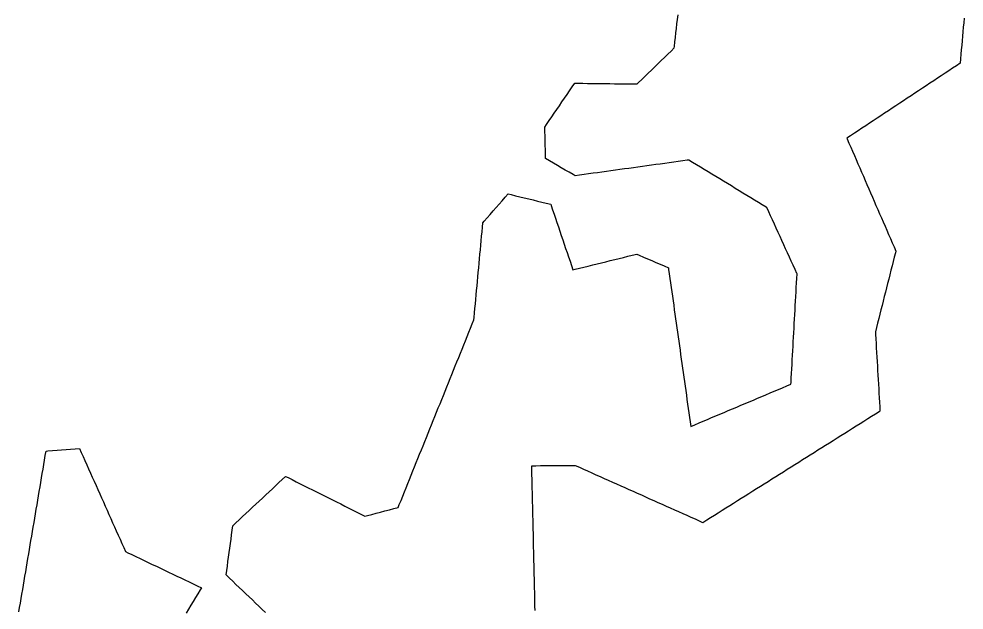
# Model space of a CAD drawing. Header units: millimetres. Extents: x 32 to 3054, y 42 to 5568.
# Drawn here: x 420.5 to 629.3, y 2175.3 to 2305.8 of the extents above; entities that cross this region are included whole.
import ezdxf

# ---------------------------------------------------------------- set-up
doc = ezdxf.new("R2010")
doc.units = ezdxf.units.MM
doc.layers.add('ALL_ISLANDS', color=7, linetype='Continuous')
doc.layers.add('OUTLINE_ISLAND_01', color=7, linetype='Continuous')

msp = doc.modelspace()

# ---------------------------------------------------------------- linework, layer by layer
at = {"layer": 'ALL_ISLANDS'}
for points in [[(474.9885, 2174.7919), (474.2643, 2175.4816), (473.5402, 2176.1713), (472.8161, 2176.8609), (472.092, 2177.5506), (471.3678, 2178.2402), (470.6437, 2178.9299), (469.9196, 2179.6196), (469.1954, 2180.3092), (468.4713, 2180.9989), (467.7472, 2181.6886), (467.0231, 2182.3782), (466.2989, 2183.0679), (466.4307, 2184.0333), (466.566, 2185.0241), (466.7013, 2186.0149), (466.8366, 2187.0057), (466.9719, 2187.9965), (467.1071, 2188.9873), (467.2424, 2189.9781), (467.3777, 2190.9689), (467.513, 2191.9597), (467.6483, 2192.9505), (467.7836, 2193.9413), (468.4684, 2194.5811), (469.1992, 2195.2637), (469.9299, 2195.9463), (470.6607, 2196.6289), (471.3915, 2197.3116), (472.1222, 2197.9942), (472.853, 2198.6768), (473.5838, 2199.3594), (474.3145, 2200.0421), (475.0453, 2200.7247), (475.7761, 2201.4073), (476.5068, 2202.09), (477.2376, 2202.7726), (477.9684, 2203.4552), (478.6991, 2204.1378), (479.4299, 2204.8205), (479.9718, 2204.5493), (480.8661, 2204.1018), (481.7604, 2203.6543), (482.6547, 2203.2068), (483.549, 2202.7593), (484.4433, 2202.3118), (485.3376, 2201.8643), (486.2318, 2201.4168), (487.1261, 2200.9693), (488.0204, 2200.5218), (488.9147, 2200.0743), (489.809, 2199.6268), (490.7033, 2199.1794), (491.5976, 2198.7319), (492.4919, 2198.2844), (493.3861, 2197.8369), (494.2804, 2197.3894), (495.1747, 2196.9419), (496.069, 2196.4944), (496.9633, 2196.0469), (497.5076, 2196.189), (498.4751, 2196.4416), (499.4427, 2196.6943), (500.4103, 2196.9469), (501.3778, 2197.1995), (502.3454, 2197.4521), (503.313, 2197.7048), (504.2805, 2197.9574), (504.5402, 2198.6003), (504.9148, 2199.5276), (505.2893, 2200.4548), (505.6639, 2201.382), (506.0384, 2202.3092), (506.4129, 2203.2364), (506.7875, 2204.1636), (507.162, 2205.0908), (507.5365, 2206.0181), (507.9111, 2206.9453), (508.2856, 2207.8725), (508.6601, 2208.7997), (509.0347, 2209.7269), (509.4092, 2210.6541), (509.7837, 2211.5813), (510.1583, 2212.5085), (510.5328, 2213.4358), (510.9073, 2214.363), (511.2819, 2215.2902), (511.6564, 2216.2174), (512.0309, 2217.1446), (512.4055, 2218.0718), (512.78, 2218.999), (513.1545, 2219.9263), (513.5291, 2220.8535), (513.9036, 2221.7807), (514.2781, 2222.7079), (514.6527, 2223.6351), (515.0272, 2224.5623), (515.4017, 2225.4895), (515.7763, 2226.4167), (516.1508, 2227.344), (516.5253, 2228.2712), (516.8999, 2229.1984), (517.2744, 2230.1256), (517.6489, 2231.0528), (518.0235, 2231.98), (518.398, 2232.9072), (518.7725, 2233.8344), (519.1471, 2234.7617), (519.5216, 2235.6889), (519.8961, 2236.6161), (520.2707, 2237.5433), (520.6452, 2238.4705), (521.0198, 2239.3977), (521.0661, 2239.8983), (521.1583, 2240.894), (521.2505, 2241.8897), (521.3428, 2242.8855), (521.435, 2243.8812), (521.5272, 2244.8769), (521.6194, 2245.8727), (521.7116, 2246.8684), (521.8039, 2247.8642), (521.8961, 2248.8599), (521.9883, 2249.8556), (522.0805, 2250.8514), (522.1727, 2251.8471), (522.265, 2252.8429), (522.3572, 2253.8386), (522.4494, 2254.8343), (522.5416, 2255.8301), (522.6338, 2256.8258), (522.7261, 2257.8216), (522.8183, 2258.8173), (522.9105, 2259.813), (523.0027, 2260.8088), (523.2972, 2261.1459), (523.955, 2261.8991), (524.6128, 2262.6522), (525.2707, 2263.4054), (525.9285, 2264.1586), (526.5863, 2264.9117), (527.2442, 2265.6649), (527.902, 2266.4181), (528.5598, 2267.1712), (529.2291, 2267.0089), (530.2009, 2266.7732), (531.1728, 2266.5375), (532.1446, 2266.3019), (533.1164, 2266.0662), (534.0883, 2265.8305), (535.0601, 2265.5948), (536.0319, 2265.3591), (537.0037, 2265.1234), (537.9756, 2264.8877), (538.0656, 2264.622), (538.3866, 2263.6749), (538.7075, 2262.7278), (539.0284, 2261.7807), (539.3494, 2260.8336), (539.6703, 2259.8865), (539.9913, 2258.9394), (540.3122, 2257.9923), (540.6332, 2257.0452), (540.9541, 2256.0981), (541.275, 2255.151), (541.596, 2254.2039), (541.9169, 2253.2568), (542.2379, 2252.3097), (542.5588, 2251.3626), (542.8798, 2250.4155), (543.3601, 2250.5337), (544.3312, 2250.7726), (545.3022, 2251.0116), (546.2733, 2251.2505), (547.2443, 2251.4894), (548.2154, 2251.7283), (549.1864, 2251.9672), (550.1574, 2252.2061), (551.1285, 2252.445), (552.0995, 2252.6839), (553.0706, 2252.9229), (554.0416, 2253.1618), (555.0126, 2253.4007), (555.9837, 2253.6396), (556.9547, 2253.8785), (557.5283, 2253.6313), (558.4467, 2253.2355), (559.3651, 2252.8398), (560.2834, 2252.444), (561.2018, 2252.0482), (562.1201, 2251.6525), (563.0385, 2251.2567), (563.9568, 2250.861), (564.0076, 2250.5016), (564.1476, 2249.5114), (564.2876, 2248.5213), (564.4277, 2247.5311), (564.5677, 2246.541), (564.7077, 2245.5508), (564.8477, 2244.5607), (564.9877, 2243.5705), (565.1277, 2242.5804), (565.2677, 2241.5902), (565.4077, 2240.6001), (565.5478, 2239.6099), (565.6878, 2238.6198), (565.8278, 2237.6296), (565.9678, 2236.6395), (566.1078, 2235.6493), (566.2478, 2234.6592), (566.3878, 2233.669), (566.5278, 2232.6789), (566.6679, 2231.6887), (566.8079, 2230.6986), (566.9479, 2229.7084), (567.0879, 2228.7183), (567.2279, 2227.7281), (567.3679, 2226.738), (567.5079, 2225.7478), (567.6479, 2224.7577), (567.788, 2223.7675), (567.928, 2222.7774), (568.068, 2221.7872), (568.208, 2220.7971), (568.348, 2219.8069), (568.488, 2218.8168), (568.628, 2217.8266), (568.768, 2216.8365), (568.9081, 2215.8463), (569.8229, 2216.2323), (570.7443, 2216.6211), (571.6656, 2217.0098), (572.587, 2217.3985), (573.5084, 2217.7872), (574.4297, 2218.1759), (575.3511, 2218.5647), (576.2724, 2218.9534), (577.1938, 2219.3421), (578.1151, 2219.7308), (579.0365, 2220.1195), (579.9578, 2220.5083), (580.8792, 2220.897), (581.8006, 2221.2857), (582.7219, 2221.6744), (583.6433, 2222.0631), (584.5646, 2222.4519), (585.486, 2222.8406), (586.4073, 2223.2293), (587.3287, 2223.618), (588.25, 2224.0067), (589.1714, 2224.3955), (590.0928, 2224.7842), (591.0141, 2225.1729), (591.0353, 2225.5529), (591.0911, 2226.5514), (591.1468, 2227.5498), (591.2025, 2228.5483), (591.2583, 2229.5467), (591.314, 2230.5452), (591.3697, 2231.5436), (591.4255, 2232.5421), (591.4812, 2233.5405), (591.5369, 2234.5389), (591.5927, 2235.5374), (591.6484, 2236.5358), (591.7041, 2237.5343), (591.7599, 2238.5327), (591.8156, 2239.5312), (591.8714, 2240.5296), (591.9271, 2241.5281), (591.9828, 2242.5265), (592.0386, 2243.525), (592.0943, 2244.5234), (592.15, 2245.5218), (592.2058, 2246.5203), (592.2615, 2247.5187), (592.3172, 2248.5172), (592.373, 2249.5156), (592.3426, 2249.5823), (591.928, 2250.4923), (591.5134, 2251.4023), (591.0988, 2252.3123), (590.6842, 2253.2223), (590.2696, 2254.1323), (589.855, 2255.0423), (589.4404, 2255.9523), (589.0258, 2256.8623), (588.6111, 2257.7723), (588.1965, 2258.6823), (587.7819, 2259.5923), (587.3673, 2260.5023), (586.9527, 2261.4123), (586.5381, 2262.3223), (586.1235, 2263.2323), (585.7089, 2264.1423), (585.5529, 2264.237), (584.6984, 2264.7564), (583.8438, 2265.2757), (582.9892, 2265.795), (582.1346, 2266.3144), (581.2801, 2266.8337), (580.4255, 2267.3531), (579.5709, 2267.8724), (578.7164, 2268.3917), (577.8618, 2268.9111), (577.0072, 2269.4304), (576.1527, 2269.9497), (575.2981, 2270.4691), (574.4435, 2270.9884), (573.589, 2271.5078), (572.7344, 2272.0271), (571.8798, 2272.5464), (571.0252, 2273.0658), (570.1707, 2273.5851), (569.3161, 2274.1044), (568.4615, 2274.6238), (568.1204, 2274.5768), (567.1298, 2274.4404), (566.1391, 2274.3041), (565.1484, 2274.1677), (564.1578, 2274.0313), (563.1671, 2273.8949), (562.1765, 2273.7585), (561.1858, 2273.6221), (560.1952, 2273.4857), (559.2045, 2273.3493), (558.2139, 2273.213), (557.2232, 2273.0766), (556.2325, 2272.9402), (555.2419, 2272.8038), (554.2512, 2272.6674), (553.2606, 2272.531), (552.2699, 2272.3946), (551.2793, 2272.2583), (550.2886, 2272.1219), (549.298, 2271.9855), (548.3073, 2271.8491), (547.3166, 2271.7127), (546.326, 2271.5763), (545.3353, 2271.4399), (544.3447, 2271.3036), (543.354, 2271.1672), (542.9085, 2271.4263), (542.0441, 2271.9292), (541.1798, 2272.4321), (540.3154, 2272.9349), (539.451, 2273.4378), (538.5867, 2273.9406), (537.7223, 2274.4435), (536.8579, 2274.9464), (536.8315, 2275.9103), (536.804, 2276.9099), (536.7766, 2277.9095), (536.7491, 2278.9092), (536.7217, 2279.9088), (536.6942, 2280.9084), (536.6668, 2281.908), (537.0727, 2282.504), (537.6356, 2283.3305), (538.1986, 2284.157), (538.7615, 2284.9835), (539.3244, 2285.81), (539.8874, 2286.6365), (540.4503, 2287.463), (541.0132, 2288.2895), (541.5762, 2289.116), (542.1391, 2289.9425), (542.7021, 2290.769), (543.265, 2291.5955), (544.0645, 2291.586), (545.0644, 2291.5742), (546.0643, 2291.5624), (547.0643, 2291.5505), (548.0642, 2291.5387), (549.0641, 2291.5269), (550.0641, 2291.515), (551.064, 2291.5032), (552.0639, 2291.4913), (553.0638, 2291.4795), (554.0638, 2291.4677), (555.0637, 2291.4558), (556.0636, 2291.444), (557.0636, 2291.4322), (557.3567, 2291.7165), (558.0747, 2292.4126), (558.7926, 2293.1087), (559.5105, 2293.8048), (560.2284, 2294.501), (560.9463, 2295.1971), (561.6642, 2295.8932), (562.3822, 2296.5894), (563.1001, 2297.2855), (563.818, 2297.9816), (564.5359, 2298.6777), (565.2538, 2299.3739), (565.2938, 2299.7255), (565.4066, 2300.7192), (565.5194, 2301.7128), (565.6322, 2302.7064), (565.745, 2303.7), (565.8578, 2304.6936), (565.9706, 2305.6872), (566.0834, 2306.6809)], [(629.2566, 2305.9505), (629.1682, 2304.9545), (629.0797, 2303.9584), (628.9913, 2302.9623), (628.9029, 2301.9662), (628.8145, 2300.9701), (628.7261, 2299.974), (628.6377, 2298.978), (628.5493, 2297.9819), (628.4609, 2296.9858), (628.3725, 2295.9897), (627.5629, 2295.4544), (626.7287, 2294.9028), (625.8946, 2294.3513), (625.0604, 2293.7998), (624.2263, 2293.2482), (623.3921, 2292.6967), (622.558, 2292.1451), (621.7238, 2291.5936), (620.8897, 2291.042), (620.0556, 2290.4905), (619.2214, 2289.939), (618.3873, 2289.3874), (617.5531, 2288.8359), (616.719, 2288.2843), (615.8848, 2287.7328), (615.0507, 2287.1812), (614.2165, 2286.6297), (613.3824, 2286.0781), (612.5482, 2285.5266), (611.7141, 2284.9751), (610.8799, 2284.4235), (610.0458, 2283.872), (609.2117, 2283.3204), (608.3775, 2282.7689), (607.5434, 2282.2173), (606.7092, 2281.6658), (605.8751, 2281.1143), (605.0409, 2280.5627), (604.2068, 2280.0112), (603.3726, 2279.4596), (603.4357, 2279.3142), (603.8336, 2278.3968), (604.2315, 2277.4793), (604.6294, 2276.5619), (605.0273, 2275.6445), (605.4252, 2274.7271), (605.8231, 2273.8096), (606.221, 2272.8922), (606.6189, 2271.9748), (607.0168, 2271.0573), (607.4147, 2270.1399), (607.8126, 2269.2225), (608.2105, 2268.305), (608.6084, 2267.3876), (609.0063, 2266.4702), (609.4042, 2265.5528), (609.8021, 2264.6353), (610.2, 2263.7179), (610.5979, 2262.8005), (610.9958, 2261.883), (611.3936, 2260.9656), (611.7915, 2260.0482), (612.1894, 2259.1307), (612.5873, 2258.2133), (612.9852, 2257.2959), (613.3831, 2256.3785), (613.781, 2255.461), (614.1789, 2254.5436), (614.0872, 2254.1822), (613.8413, 2253.2129), (613.5953, 2252.2437), (613.3493, 2251.2744), (613.1034, 2250.3051), (612.8574, 2249.3358), (612.6114, 2248.3666), (612.3655, 2247.3973), (612.1195, 2246.428), (611.8735, 2245.4587), (611.6276, 2244.4894), (611.3816, 2243.5202), (611.1356, 2242.5509), (610.8897, 2241.5816), (610.6437, 2240.6123), (610.3977, 2239.6431), (610.1518, 2238.6738), (609.9058, 2237.7045), (609.6598, 2236.7352), (609.6939, 2236.1526), (609.7522, 2235.1543), (609.8105, 2234.156), (609.8688, 2233.1577), (609.9271, 2232.1594), (609.9854, 2231.1611), (610.0437, 2230.1628), (610.102, 2229.1645), (610.1603, 2228.1662), (610.2187, 2227.1679), (610.277, 2226.1696), (610.3353, 2225.1713), (610.3936, 2224.173), (610.4519, 2223.1747), (610.5102, 2222.1764), (610.5685, 2221.1781), (610.6268, 2220.1798), (610.6851, 2219.1815), (610.5361, 2219.0878), (609.6895, 2218.5557), (608.8428, 2218.0235), (607.9962, 2217.4914), (607.1495, 2216.9592), (606.3029, 2216.4271), (605.4562, 2215.895), (604.6096, 2215.3628), (603.7629, 2214.8307), (602.9163, 2214.2985), (602.0696, 2213.7664), (601.223, 2213.2342), (600.3763, 2212.7021), (599.5297, 2212.1699), (598.683, 2211.6378), (597.8364, 2211.1056), (596.9897, 2210.5735), (596.143, 2210.0413), (595.2964, 2209.5092), (594.4497, 2208.977), (593.6031, 2208.4449), (592.7564, 2207.9127), (591.9098, 2207.3806), (591.0631, 2206.8484), (590.2165, 2206.3163), (589.3698, 2205.7841), (588.5232, 2205.252), (587.6765, 2204.7198), (586.8299, 2204.1877), (585.9832, 2203.6555), (585.1366, 2203.1234), (584.2899, 2202.5912), (583.4433, 2202.0591), (582.5966, 2201.5269), (581.75, 2200.9948), (580.9033, 2200.4626), (580.0567, 2199.9305), (579.21, 2199.3984), (578.3634, 2198.8662), (577.5167, 2198.3341), (576.6701, 2197.8019), (575.8234, 2197.2698), (574.9768, 2196.7376), (574.1301, 2196.2055), (573.2835, 2195.6733), (572.4368, 2195.1412), (571.5902, 2194.609), (570.8513, 2194.9387), (569.9381, 2195.3462), (569.0249, 2195.7537), (568.1116, 2196.1612), (567.1984, 2196.5687), (566.2852, 2196.9762), (565.372, 2197.3837), (564.4588, 2197.7912), (563.5456, 2198.1987), (562.6324, 2198.6062), (561.7192, 2199.0137), (560.806, 2199.4212), (559.8928, 2199.8287), (558.9796, 2200.2362), (558.0664, 2200.6437), (557.1532, 2201.0512), (556.24, 2201.4587), (555.3268, 2201.8662), (554.4136, 2202.2737), (553.5004, 2202.6812), (552.5871, 2203.0887), (551.6739, 2203.4962), (550.7607, 2203.9037), (549.8475, 2204.3112), (548.9343, 2204.7187), (548.0211, 2205.1262), (547.1079, 2205.5337), (546.1947, 2205.9412), (545.2815, 2206.3487), (544.3683, 2206.7562), (543.4551, 2207.1637), (542.7236, 2207.1593), (541.7236, 2207.1534), (540.7236, 2207.1474), (539.7237, 2207.1414), (538.7237, 2207.1355), (537.7237, 2207.1295), (536.7237, 2207.1235), (535.7237, 2207.1176), (534.7238, 2207.1116), (533.7238, 2207.1056), (533.7445, 2206.194), (533.7673, 2205.1942), (533.7901, 2204.1945), (533.8129, 2203.1947), (533.8357, 2202.195), (533.8584, 2201.1953), (533.8812, 2200.1955), (533.904, 2199.1958), (533.9268, 2198.196), (533.9495, 2197.1963), (533.9723, 2196.1966), (533.9951, 2195.1968), (534.0179, 2194.1971), (534.0407, 2193.1973), (534.0634, 2192.1976), (534.0862, 2191.1979), (534.109, 2190.1981), (534.1318, 2189.1984), (534.1545, 2188.1986), (534.1773, 2187.1989), (534.2001, 2186.1992), (534.2229, 2185.1994), (534.2457, 2184.1997), (534.2684, 2183.1999), (534.2912, 2182.2002), (534.314, 2181.2005), (534.3368, 2180.2007), (534.3595, 2179.201), (534.3823, 2178.2012), (534.4051, 2177.2015), (534.4279, 2176.2017), (534.4507, 2175.202)], [(420.5405, 2174.8991), (420.7072, 2175.8851), (420.874, 2176.8711), (421.0407, 2177.8571), (421.2074, 2178.8431), (421.3742, 2179.8291), (421.5409, 2180.8151), (421.7076, 2181.8011), (421.8744, 2182.7871), (422.0411, 2183.7731), (422.2078, 2184.7591), (422.3746, 2185.7451), (422.5413, 2186.7311), (422.708, 2187.7172), (422.8748, 2188.7032), (423.0415, 2189.6892), (423.2082, 2190.6752), (423.375, 2191.6612), (423.5417, 2192.6472), (423.7084, 2193.6332), (423.8752, 2194.6192), (424.0419, 2195.6052), (424.2086, 2196.5912), (424.3754, 2197.5772), (424.5421, 2198.5632), (424.7088, 2199.5492), (424.8756, 2200.5352), (425.0423, 2201.5212), (425.209, 2202.5072), (425.3757, 2203.4932), (425.5425, 2204.4792), (425.7092, 2205.4652), (425.8759, 2206.4512), (426.0427, 2207.4372), (426.2094, 2208.4232), (426.3761, 2209.4092), (426.5429, 2210.3952), (426.9604, 2210.4272), (427.9575, 2210.5035), (428.9546, 2210.5798), (429.9516, 2210.6561), (430.9487, 2210.7324), (431.9458, 2210.8088), (432.9429, 2210.8851), (433.94, 2210.9614), (434.3104, 2210.131), (434.7178, 2209.2177), (435.1251, 2208.3045), (435.5325, 2207.3912), (435.9399, 2206.4779), (436.3473, 2205.5647), (436.7546, 2204.6514), (437.162, 2203.7381), (437.5694, 2202.8249), (437.9768, 2201.9116), (438.3841, 2200.9984), (438.7915, 2200.0851), (439.1989, 2199.1718), (439.6062, 2198.2586), (440.0136, 2197.3453), (440.421, 2196.432), (440.8284, 2195.5188), (441.2357, 2194.6055), (441.6431, 2193.6923), (442.0505, 2192.779), (442.4579, 2191.8657), (442.8652, 2190.9525), (443.2726, 2190.0392), (443.68, 2189.1259), (444.0873, 2188.2127), (444.5712, 2187.9828), (445.4745, 2187.5536), (446.3777, 2187.1244), (447.2809, 2186.6953), (448.1841, 2186.2661), (449.0874, 2185.837), (449.9906, 2185.4078), (450.8938, 2184.9786), (451.7971, 2184.5495), (452.7003, 2184.1203), (453.6035, 2183.6911), (454.5067, 2183.262), (455.41, 2182.8328), (456.3132, 2182.4037), (457.2164, 2181.9745), (458.1196, 2181.5453), (459.0229, 2181.1162), (459.9261, 2180.687), (460.8293, 2180.2578), (460.5486, 2179.792), (460.0323, 2178.9356), (459.5161, 2178.0792), (458.9998, 2177.2227), (458.4836, 2176.3663), (457.9673, 2175.5098), (457.4511, 2174.6534)]]:
    msp.add_lwpolyline(points, dxfattribs=at)
at = {"layer": 'OUTLINE_ISLAND_01'}
for points in [[(474.9885, 2174.7919), (474.2643, 2175.4816), (473.5402, 2176.1713), (472.8161, 2176.8609), (472.092, 2177.5506), (471.3678, 2178.2402), (470.6437, 2178.9299), (469.9196, 2179.6196), (469.1954, 2180.3092), (468.4713, 2180.9989), (467.7472, 2181.6886), (467.0231, 2182.3782), (466.2989, 2183.0679), (466.4307, 2184.0333), (466.566, 2185.0241), (466.7013, 2186.0149), (466.8366, 2187.0057), (466.9719, 2187.9965), (467.1071, 2188.9873), (467.2424, 2189.9781), (467.3777, 2190.9689), (467.513, 2191.9597), (467.6483, 2192.9505), (467.7836, 2193.9413), (468.4684, 2194.5811), (469.1992, 2195.2637), (469.9299, 2195.9463), (470.6607, 2196.6289), (471.3915, 2197.3116), (472.1222, 2197.9942), (472.853, 2198.6768), (473.5838, 2199.3594), (474.3145, 2200.0421), (475.0453, 2200.7247), (475.7761, 2201.4073), (476.5068, 2202.09), (477.2376, 2202.7726), (477.9684, 2203.4552), (478.6991, 2204.1378), (479.4299, 2204.8205), (479.9718, 2204.5493), (480.8661, 2204.1018), (481.7604, 2203.6543), (482.6547, 2203.2068), (483.549, 2202.7593), (484.4433, 2202.3118), (485.3376, 2201.8643), (486.2318, 2201.4168), (487.1261, 2200.9693), (488.0204, 2200.5218), (488.9147, 2200.0743), (489.809, 2199.6268), (490.7033, 2199.1794), (491.5976, 2198.7319), (492.4919, 2198.2844), (493.3861, 2197.8369), (494.2804, 2197.3894), (495.1747, 2196.9419), (496.069, 2196.4944), (496.9633, 2196.0469), (497.5076, 2196.189), (498.4751, 2196.4416), (499.4427, 2196.6943), (500.4103, 2196.9469), (501.3778, 2197.1995), (502.3454, 2197.4521), (503.313, 2197.7048), (504.2805, 2197.9574), (504.5402, 2198.6003), (504.9148, 2199.5276), (505.2893, 2200.4548), (505.6639, 2201.382), (506.0384, 2202.3092), (506.4129, 2203.2364), (506.7875, 2204.1636), (507.162, 2205.0908), (507.5365, 2206.0181), (507.9111, 2206.9453), (508.2856, 2207.8725), (508.6601, 2208.7997), (509.0347, 2209.7269), (509.4092, 2210.6541), (509.7837, 2211.5813), (510.1583, 2212.5085), (510.5328, 2213.4358), (510.9073, 2214.363), (511.2819, 2215.2902), (511.6564, 2216.2174), (512.0309, 2217.1446), (512.4055, 2218.0718), (512.78, 2218.999), (513.1545, 2219.9263), (513.5291, 2220.8535), (513.9036, 2221.7807), (514.2781, 2222.7079), (514.6527, 2223.6351), (515.0272, 2224.5623), (515.4017, 2225.4895), (515.7763, 2226.4167), (516.1508, 2227.344), (516.5253, 2228.2712), (516.8999, 2229.1984), (517.2744, 2230.1256), (517.6489, 2231.0528), (518.0235, 2231.98), (518.398, 2232.9072), (518.7725, 2233.8344), (519.1471, 2234.7617), (519.5216, 2235.6889), (519.8961, 2236.6161), (520.2707, 2237.5433), (520.6452, 2238.4705), (521.0198, 2239.3977), (521.0661, 2239.8983), (521.1583, 2240.894), (521.2505, 2241.8897), (521.3428, 2242.8855), (521.435, 2243.8812), (521.5272, 2244.8769), (521.6194, 2245.8727), (521.7116, 2246.8684), (521.8039, 2247.8642), (521.8961, 2248.8599), (521.9883, 2249.8556), (522.0805, 2250.8514), (522.1727, 2251.8471), (522.265, 2252.8429), (522.3572, 2253.8386), (522.4494, 2254.8343), (522.5416, 2255.8301), (522.6338, 2256.8258), (522.7261, 2257.8216), (522.8183, 2258.8173), (522.9105, 2259.813), (523.0027, 2260.8088), (523.2972, 2261.1459), (523.955, 2261.8991), (524.6128, 2262.6522), (525.2707, 2263.4054), (525.9285, 2264.1586), (526.5863, 2264.9117), (527.2442, 2265.6649), (527.902, 2266.4181), (528.5598, 2267.1712), (529.2291, 2267.0089), (530.2009, 2266.7732), (531.1728, 2266.5375), (532.1446, 2266.3019), (533.1164, 2266.0662), (534.0883, 2265.8305), (535.0601, 2265.5948), (536.0319, 2265.3591), (537.0037, 2265.1234), (537.9756, 2264.8877), (538.0656, 2264.622), (538.3866, 2263.6749), (538.7075, 2262.7278), (539.0284, 2261.7807), (539.3494, 2260.8336), (539.6703, 2259.8865), (539.9913, 2258.9394), (540.3122, 2257.9923), (540.6332, 2257.0452), (540.9541, 2256.0981), (541.275, 2255.151), (541.596, 2254.2039), (541.9169, 2253.2568), (542.2379, 2252.3097), (542.5588, 2251.3626), (542.8798, 2250.4155), (543.3601, 2250.5337), (544.3312, 2250.7726), (545.3022, 2251.0116), (546.2733, 2251.2505), (547.2443, 2251.4894), (548.2154, 2251.7283), (549.1864, 2251.9672), (550.1574, 2252.2061), (551.1285, 2252.445), (552.0995, 2252.6839), (553.0706, 2252.9229), (554.0416, 2253.1618), (555.0126, 2253.4007), (555.9837, 2253.6396), (556.9547, 2253.8785), (557.5283, 2253.6313), (558.4467, 2253.2355), (559.3651, 2252.8398), (560.2834, 2252.444), (561.2018, 2252.0482), (562.1201, 2251.6525), (563.0385, 2251.2567), (563.9568, 2250.861), (564.0076, 2250.5016), (564.1476, 2249.5114), (564.2876, 2248.5213), (564.4277, 2247.5311), (564.5677, 2246.541), (564.7077, 2245.5508), (564.8477, 2244.5607), (564.9877, 2243.5705), (565.1277, 2242.5804), (565.2677, 2241.5902), (565.4077, 2240.6001), (565.5478, 2239.6099), (565.6878, 2238.6198), (565.8278, 2237.6296), (565.9678, 2236.6395), (566.1078, 2235.6493), (566.2478, 2234.6592), (566.3878, 2233.669), (566.5278, 2232.6789), (566.6679, 2231.6887), (566.8079, 2230.6986), (566.9479, 2229.7084), (567.0879, 2228.7183), (567.2279, 2227.7281), (567.3679, 2226.738), (567.5079, 2225.7478), (567.6479, 2224.7577), (567.788, 2223.7675), (567.928, 2222.7774), (568.068, 2221.7872), (568.208, 2220.7971), (568.348, 2219.8069), (568.488, 2218.8168), (568.628, 2217.8266), (568.768, 2216.8365), (568.9081, 2215.8463), (569.8229, 2216.2323), (570.7443, 2216.6211), (571.6656, 2217.0098), (572.587, 2217.3985), (573.5084, 2217.7872), (574.4297, 2218.1759), (575.3511, 2218.5647), (576.2724, 2218.9534), (577.1938, 2219.3421), (578.1151, 2219.7308), (579.0365, 2220.1195), (579.9578, 2220.5083), (580.8792, 2220.897), (581.8006, 2221.2857), (582.7219, 2221.6744), (583.6433, 2222.0631), (584.5646, 2222.4519), (585.486, 2222.8406), (586.4073, 2223.2293), (587.3287, 2223.618), (588.25, 2224.0067), (589.1714, 2224.3955), (590.0928, 2224.7842), (591.0141, 2225.1729), (591.0353, 2225.5529), (591.0911, 2226.5514), (591.1468, 2227.5498), (591.2025, 2228.5483), (591.2583, 2229.5467), (591.314, 2230.5452), (591.3697, 2231.5436), (591.4255, 2232.5421), (591.4812, 2233.5405), (591.5369, 2234.5389), (591.5927, 2235.5374), (591.6484, 2236.5358), (591.7041, 2237.5343), (591.7599, 2238.5327), (591.8156, 2239.5312), (591.8714, 2240.5296), (591.9271, 2241.5281), (591.9828, 2242.5265), (592.0386, 2243.525), (592.0943, 2244.5234), (592.15, 2245.5218), (592.2058, 2246.5203), (592.2615, 2247.5187), (592.3172, 2248.5172), (592.373, 2249.5156), (592.3426, 2249.5823), (591.928, 2250.4923), (591.5134, 2251.4023), (591.0988, 2252.3123), (590.6842, 2253.2223), (590.2696, 2254.1323), (589.855, 2255.0423), (589.4404, 2255.9523), (589.0258, 2256.8623), (588.6111, 2257.7723), (588.1965, 2258.6823), (587.7819, 2259.5923), (587.3673, 2260.5023), (586.9527, 2261.4123), (586.5381, 2262.3223), (586.1235, 2263.2323), (585.7089, 2264.1423), (585.5529, 2264.237), (584.6984, 2264.7564), (583.8438, 2265.2757), (582.9892, 2265.795), (582.1346, 2266.3144), (581.2801, 2266.8337), (580.4255, 2267.3531), (579.5709, 2267.8724), (578.7164, 2268.3917), (577.8618, 2268.9111), (577.0072, 2269.4304), (576.1527, 2269.9497), (575.2981, 2270.4691), (574.4435, 2270.9884), (573.589, 2271.5078), (572.7344, 2272.0271), (571.8798, 2272.5464), (571.0252, 2273.0658), (570.1707, 2273.5851), (569.3161, 2274.1044), (568.4615, 2274.6238), (568.1204, 2274.5768), (567.1298, 2274.4404), (566.1391, 2274.3041), (565.1484, 2274.1677), (564.1578, 2274.0313), (563.1671, 2273.8949), (562.1765, 2273.7585), (561.1858, 2273.6221), (560.1952, 2273.4857), (559.2045, 2273.3493), (558.2139, 2273.213), (557.2232, 2273.0766), (556.2325, 2272.9402), (555.2419, 2272.8038), (554.2512, 2272.6674), (553.2606, 2272.531), (552.2699, 2272.3946), (551.2793, 2272.2583), (550.2886, 2272.1219), (549.298, 2271.9855), (548.3073, 2271.8491), (547.3166, 2271.7127), (546.326, 2271.5763), (545.3353, 2271.4399), (544.3447, 2271.3036), (543.354, 2271.1672), (542.9085, 2271.4263), (542.0441, 2271.9292), (541.1798, 2272.4321), (540.3154, 2272.9349), (539.451, 2273.4378), (538.5867, 2273.9406), (537.7223, 2274.4435), (536.8579, 2274.9464), (536.8315, 2275.9103), (536.804, 2276.9099), (536.7766, 2277.9095), (536.7491, 2278.9092), (536.7217, 2279.9088), (536.6942, 2280.9084), (536.6668, 2281.908), (537.0727, 2282.504), (537.6356, 2283.3305), (538.1986, 2284.157), (538.7615, 2284.9835), (539.3244, 2285.81), (539.8874, 2286.6365), (540.4503, 2287.463), (541.0132, 2288.2895), (541.5762, 2289.116), (542.1391, 2289.9425), (542.7021, 2290.769), (543.265, 2291.5955), (544.0645, 2291.586), (545.0644, 2291.5742), (546.0643, 2291.5624), (547.0643, 2291.5505), (548.0642, 2291.5387), (549.0641, 2291.5269), (550.0641, 2291.515), (551.064, 2291.5032), (552.0639, 2291.4913), (553.0638, 2291.4795), (554.0638, 2291.4677), (555.0637, 2291.4558), (556.0636, 2291.444), (557.0636, 2291.4322), (557.3567, 2291.7165), (558.0747, 2292.4126), (558.7926, 2293.1087), (559.5105, 2293.8048), (560.2284, 2294.501), (560.9463, 2295.1971), (561.6642, 2295.8932), (562.3822, 2296.5894), (563.1001, 2297.2855), (563.818, 2297.9816), (564.5359, 2298.6777), (565.2538, 2299.3739), (565.2938, 2299.7255), (565.4066, 2300.7192), (565.5194, 2301.7128), (565.6322, 2302.7064), (565.745, 2303.7), (565.8578, 2304.6936), (565.9706, 2305.6872), (566.0834, 2306.6809)], [(629.2566, 2305.9505), (629.1682, 2304.9545), (629.0797, 2303.9584), (628.9913, 2302.9623), (628.9029, 2301.9662), (628.8145, 2300.9701), (628.7261, 2299.974), (628.6377, 2298.978), (628.5493, 2297.9819), (628.4609, 2296.9858), (628.3725, 2295.9897), (627.5629, 2295.4544), (626.7287, 2294.9028), (625.8946, 2294.3513), (625.0604, 2293.7998), (624.2263, 2293.2482), (623.3921, 2292.6967), (622.558, 2292.1451), (621.7238, 2291.5936), (620.8897, 2291.042), (620.0556, 2290.4905), (619.2214, 2289.939), (618.3873, 2289.3874), (617.5531, 2288.8359), (616.719, 2288.2843), (615.8848, 2287.7328), (615.0507, 2287.1812), (614.2165, 2286.6297), (613.3824, 2286.0781), (612.5482, 2285.5266), (611.7141, 2284.9751), (610.8799, 2284.4235), (610.0458, 2283.872), (609.2117, 2283.3204), (608.3775, 2282.7689), (607.5434, 2282.2173), (606.7092, 2281.6658), (605.8751, 2281.1143), (605.0409, 2280.5627), (604.2068, 2280.0112), (603.3726, 2279.4596), (603.4357, 2279.3142), (603.8336, 2278.3968), (604.2315, 2277.4793), (604.6294, 2276.5619), (605.0273, 2275.6445), (605.4252, 2274.7271), (605.8231, 2273.8096), (606.221, 2272.8922), (606.6189, 2271.9748), (607.0168, 2271.0573), (607.4147, 2270.1399), (607.8126, 2269.2225), (608.2105, 2268.305), (608.6084, 2267.3876), (609.0063, 2266.4702), (609.4042, 2265.5528), (609.8021, 2264.6353), (610.2, 2263.7179), (610.5979, 2262.8005), (610.9958, 2261.883), (611.3936, 2260.9656), (611.7915, 2260.0482), (612.1894, 2259.1307), (612.5873, 2258.2133), (612.9852, 2257.2959), (613.3831, 2256.3785), (613.781, 2255.461), (614.1789, 2254.5436), (614.0872, 2254.1822), (613.8413, 2253.2129), (613.5953, 2252.2437), (613.3493, 2251.2744), (613.1034, 2250.3051), (612.8574, 2249.3358), (612.6114, 2248.3666), (612.3655, 2247.3973), (612.1195, 2246.428), (611.8735, 2245.4587), (611.6276, 2244.4894), (611.3816, 2243.5202), (611.1356, 2242.5509), (610.8897, 2241.5816), (610.6437, 2240.6123), (610.3977, 2239.6431), (610.1518, 2238.6738), (609.9058, 2237.7045), (609.6598, 2236.7352), (609.6939, 2236.1526), (609.7522, 2235.1543), (609.8105, 2234.156), (609.8688, 2233.1577), (609.9271, 2232.1594), (609.9854, 2231.1611), (610.0437, 2230.1628), (610.102, 2229.1645), (610.1603, 2228.1662), (610.2187, 2227.1679), (610.277, 2226.1696), (610.3353, 2225.1713), (610.3936, 2224.173), (610.4519, 2223.1747), (610.5102, 2222.1764), (610.5685, 2221.1781), (610.6268, 2220.1798), (610.6851, 2219.1815), (610.5361, 2219.0878), (609.6895, 2218.5557), (608.8428, 2218.0235), (607.9962, 2217.4914), (607.1495, 2216.9592), (606.3029, 2216.4271), (605.4562, 2215.895), (604.6096, 2215.3628), (603.7629, 2214.8307), (602.9163, 2214.2985), (602.0696, 2213.7664), (601.223, 2213.2342), (600.3763, 2212.7021), (599.5297, 2212.1699), (598.683, 2211.6378), (597.8364, 2211.1056), (596.9897, 2210.5735), (596.143, 2210.0413), (595.2964, 2209.5092), (594.4497, 2208.977), (593.6031, 2208.4449), (592.7564, 2207.9127), (591.9098, 2207.3806), (591.0631, 2206.8484), (590.2165, 2206.3163), (589.3698, 2205.7841), (588.5232, 2205.252), (587.6765, 2204.7198), (586.8299, 2204.1877), (585.9832, 2203.6555), (585.1366, 2203.1234), (584.2899, 2202.5912), (583.4433, 2202.0591), (582.5966, 2201.5269), (581.75, 2200.9948), (580.9033, 2200.4626), (580.0567, 2199.9305), (579.21, 2199.3984), (578.3634, 2198.8662), (577.5167, 2198.3341), (576.6701, 2197.8019), (575.8234, 2197.2698), (574.9768, 2196.7376), (574.1301, 2196.2055), (573.2835, 2195.6733), (572.4368, 2195.1412), (571.5902, 2194.609), (570.8513, 2194.9387), (569.9381, 2195.3462), (569.0249, 2195.7537), (568.1116, 2196.1612), (567.1984, 2196.5687), (566.2852, 2196.9762), (565.372, 2197.3837), (564.4588, 2197.7912), (563.5456, 2198.1987), (562.6324, 2198.6062), (561.7192, 2199.0137), (560.806, 2199.4212), (559.8928, 2199.8287), (558.9796, 2200.2362), (558.0664, 2200.6437), (557.1532, 2201.0512), (556.24, 2201.4587), (555.3268, 2201.8662), (554.4136, 2202.2737), (553.5004, 2202.6812), (552.5871, 2203.0887), (551.6739, 2203.4962), (550.7607, 2203.9037), (549.8475, 2204.3112), (548.9343, 2204.7187), (548.0211, 2205.1262), (547.1079, 2205.5337), (546.1947, 2205.9412), (545.2815, 2206.3487), (544.3683, 2206.7562), (543.4551, 2207.1637), (542.7236, 2207.1593), (541.7236, 2207.1534), (540.7236, 2207.1474), (539.7237, 2207.1414), (538.7237, 2207.1355), (537.7237, 2207.1295), (536.7237, 2207.1235), (535.7237, 2207.1176), (534.7238, 2207.1116), (533.7238, 2207.1056), (533.7445, 2206.194), (533.7673, 2205.1942), (533.7901, 2204.1945), (533.8129, 2203.1947), (533.8357, 2202.195), (533.8584, 2201.1953), (533.8812, 2200.1955), (533.904, 2199.1958), (533.9268, 2198.196), (533.9495, 2197.1963), (533.9723, 2196.1966), (533.9951, 2195.1968), (534.0179, 2194.1971), (534.0407, 2193.1973), (534.0634, 2192.1976), (534.0862, 2191.1979), (534.109, 2190.1981), (534.1318, 2189.1984), (534.1545, 2188.1986), (534.1773, 2187.1989), (534.2001, 2186.1992), (534.2229, 2185.1994), (534.2457, 2184.1997), (534.2684, 2183.1999), (534.2912, 2182.2002), (534.314, 2181.2005), (534.3368, 2180.2007), (534.3595, 2179.201), (534.3823, 2178.2012), (534.4051, 2177.2015), (534.4279, 2176.2017), (534.4507, 2175.202)], [(420.5405, 2174.8991), (420.7072, 2175.8851), (420.874, 2176.8711), (421.0407, 2177.8571), (421.2074, 2178.8431), (421.3742, 2179.8291), (421.5409, 2180.8151), (421.7076, 2181.8011), (421.8744, 2182.7871), (422.0411, 2183.7731), (422.2078, 2184.7591), (422.3746, 2185.7451), (422.5413, 2186.7311), (422.708, 2187.7172), (422.8748, 2188.7032), (423.0415, 2189.6892), (423.2082, 2190.6752), (423.375, 2191.6612), (423.5417, 2192.6472), (423.7084, 2193.6332), (423.8752, 2194.6192), (424.0419, 2195.6052), (424.2086, 2196.5912), (424.3754, 2197.5772), (424.5421, 2198.5632), (424.7088, 2199.5492), (424.8756, 2200.5352), (425.0423, 2201.5212), (425.209, 2202.5072), (425.3757, 2203.4932), (425.5425, 2204.4792), (425.7092, 2205.4652), (425.8759, 2206.4512), (426.0427, 2207.4372), (426.2094, 2208.4232), (426.3761, 2209.4092), (426.5429, 2210.3952), (426.9604, 2210.4272), (427.9575, 2210.5035), (428.9546, 2210.5798), (429.9516, 2210.6561), (430.9487, 2210.7324), (431.9458, 2210.8088), (432.9429, 2210.8851), (433.94, 2210.9614), (434.3104, 2210.131), (434.7178, 2209.2177), (435.1251, 2208.3045), (435.5325, 2207.3912), (435.9399, 2206.4779), (436.3473, 2205.5647), (436.7546, 2204.6514), (437.162, 2203.7381), (437.5694, 2202.8249), (437.9768, 2201.9116), (438.3841, 2200.9984), (438.7915, 2200.0851), (439.1989, 2199.1718), (439.6062, 2198.2586), (440.0136, 2197.3453), (440.421, 2196.432), (440.8284, 2195.5188), (441.2357, 2194.6055), (441.6431, 2193.6923), (442.0505, 2192.779), (442.4579, 2191.8657), (442.8652, 2190.9525), (443.2726, 2190.0392), (443.68, 2189.1259), (444.0873, 2188.2127), (444.5712, 2187.9828), (445.4745, 2187.5536), (446.3777, 2187.1244), (447.2809, 2186.6953), (448.1841, 2186.2661), (449.0874, 2185.837), (449.9906, 2185.4078), (450.8938, 2184.9786), (451.7971, 2184.5495), (452.7003, 2184.1203), (453.6035, 2183.6911), (454.5067, 2183.262), (455.41, 2182.8328), (456.3132, 2182.4037), (457.2164, 2181.9745), (458.1196, 2181.5453), (459.0229, 2181.1162), (459.9261, 2180.687), (460.8293, 2180.2578), (460.5486, 2179.792), (460.0323, 2178.9356), (459.5161, 2178.0792), (458.9998, 2177.2227), (458.4836, 2176.3663), (457.9673, 2175.5098), (457.4511, 2174.6534)]]:
    msp.add_lwpolyline(points, dxfattribs=at)

doc.saveas('drawing.dxf')
